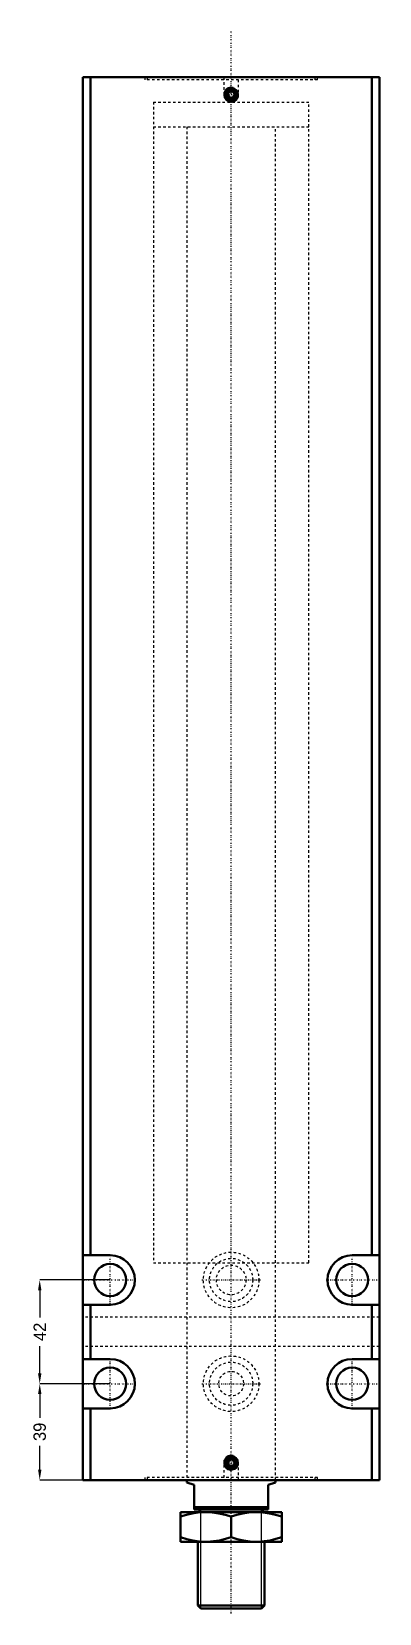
# Model space of a CAD drawing. Header units: millimetres. Extents: x -81 to 60, y -54 to 586.
import ezdxf

# ---------------------------------------------------------------- set-up
doc = ezdxf.new("R2010")
doc.units = ezdxf.units.MM
doc.linetypes.add('Center', pattern=[1.5, 0.45, -0.5, 0.05, -0.5])
doc.linetypes.add('Dashed', pattern=[2, 1, -1])
for name, color, linetype, lineweight in [('2d ConnectionPoints', 7, 'Continuous', 50), ('AM_0', 7, 'Continuous', 50), ('AM_5', 3, 'Continuous', 25), ('AM_7', 7, 'Center', 25), ('AM_9', 6, 'Dashed', 25)]:
    doc.layers.add(name, color=color, linetype=linetype, lineweight=lineweight)
doc.dimstyles.new('ISO-25', dxfattribs={"dimtxt": 2.5, "dimasz": 2.5, "dimexe": 1.25, "dimexo": 0.625, "dimtad": 1, "dimtxsty": 'Standard', "dimcen": 2.5, "dimadec": 0, "dimazin": 0, "dimtfac": 1, "dimtmove": 0, "dimatfit": 3, "dimfxl": 0, "dimarcsym": 0})

# ---------------------------------------------------------------- blocks, each defined once
blk = doc.blocks.new('1_JECX_MF_EXLA_63_460_0_rod__0_in_JECX_MF_160_J_EXLA_63_460_0__4')
at = {"layer": 'AM_0'}
for p, q in [((-18, 0), (-18, -1.03)), ((18, -1.03), (18, 0)), ((-15, -2), (-18, -1.03)), ((-15, -12), (-15, -2)), ((18, -1.03), (15, -2)), ((15, -2), (15, -12)), ((-15, -11), (15, -11)), ((-15, -12), (15, -12)), ((-12.27, -12), (-13.27, -13)), ((13.27, -13), (12.27, -12)), ((-20.5, -25), (-20.5, -13)), ((20.5, -13), (-20.5, -13)), ((0, -23.17), (0, -14.83)), ((20.5, -13), (20.5, -25)), ((20.5, -25), (-20.5, -25)), ((-13.5, -25), (-13.5, -50.77)), ((13.5, -50.77), (13.5, -25)), ((-13.5, -50.77), (13.5, -50.77)), ((-13.5, -50.77), (-12.27, -52)), ((12.27, -52), (13.5, -50.77)), ((-12.27, -52), (12.27, -52))]:
    blk.add_line(p, q, dxfattribs=at)
for points in [[(-10.25, -13), (-10.98, -13.01), (-13.37, -13.18), (-15.75, -13.55), (-18.14, -14.12), (-20.5, -14.83)], [(0, -14.83), (-2.49, -14.08), (-5.02, -13.5), (-7.63, -13.13), (-10.25, -13)], [(10.25, -13), (9.52, -13.01), (7.13, -13.18), (4.75, -13.55), (2.36, -14.12), (0, -14.83)], [(20.5, -14.83), (18.01, -14.08), (15.48, -13.5), (12.87, -13.13), (10.25, -13)], [(-20.5, -23.17), (-18.01, -23.92), (-15.48, -24.5), (-12.87, -24.87), (-10.25, -25)], [(-10.25, -25), (-9.52, -24.99), (-7.13, -24.82), (-4.75, -24.45), (-2.36, -23.88), (0, -23.17)], [(0, -23.17), (2.49, -23.92), (5.02, -24.5), (7.63, -24.87), (10.25, -25)], [(10.25, -25), (10.98, -24.99), (13.37, -24.82), (15.75, -24.45), (18.14, -23.88), (20.5, -23.17)]]:
    blk.add_lwpolyline(points, dxfattribs=at)
at = {"layer": 'AM_5'}
for p, q in [((-12.27, -52), (-12.27, -12)), ((12.27, -52), (12.27, -12))]:
    blk.add_line(p, q, dxfattribs=at)
at = {"layer": 'AM_7'}
blk.add_line((0, -54), (0, 586.5), dxfattribs=at)
at = {"layer": 'AM_9'}
for p, q in [((-31.5, 558), (31.5, 558)), ((-31.5, 558), (-31.5, 548)), ((31.5, 548), (31.5, 558)), ((-31.5, 548), (31.5, 548)), ((-18, 548), (-18, 0)), ((18, 0), (18, 548))]:
    blk.add_line(p, q, dxfattribs=at)
blk = doc.blocks.new('2_JECX_MF_EXLA_63_460_0_body__0_in_JECX_MF_160_J_EXLA_63_460_0__4')
at = {"layer": 'AM_0'}
for p, q in [((60, 568), (-60, 568)), ((-60, 568), (-60, 0)), ((-57, 568), (-57, 91)), ((57, 568), (57, 91)), ((60, 568), (60, 0)), ((-0.72, 562.25), (-1.44, 561)), ((-1.44, 561), (-0.72, 559.75)), ((0.72, 562.25), (-0.72, 562.25)), ((-0.72, 559.75), (0.72, 559.75)), ((1.44, 561), (0.72, 562.25)), ((0.72, 559.75), (1.44, 561)), ((-49, 91), (-60, 91)), ((60, 91), (49, 91)), ((-60, 71), (-49, 71)), ((-57, 71), (-57, 49)), ((49, 71), (60, 71)), ((57, 71), (57, 49)), ((-49, 49), (-60, 49)), ((60, 49), (49, 49)), ((-60, 29), (-49, 29)), ((-57, 29), (-57, 0)), ((49, 29), (60, 29)), ((57, 29), (57, 0)), ((-0.72, 8.25), (-1.44, 7)), ((-1.44, 7), (-0.72, 5.75)), ((0.72, 8.25), (-0.72, 8.25)), ((1.44, 7), (0.72, 8.25)), ((0.72, 5.75), (1.44, 7)), ((60, 0), (-60, 0)), ((-0.72, 5.75), (0.72, 5.75))]:
    blk.add_line(p, q, dxfattribs=at)
for centre, radius in [((0, 561), 2.73), ((0, 561), 2.4), ((0, 561), 1.9), ((-49, 81), 6.5), ((49, 81), 6.5), ((-49, 39), 6.5), ((49, 39), 6.5), ((0, 7), 2.73), ((0, 7), 2.4), ((0, 7), 1.9)]:
    blk.add_circle(centre, radius, dxfattribs=at)
for centre, start, end in [((-49, 81), 270, 90), ((49, 81), 90, 270), ((-49, 39), 270, 90), ((49, 39), 90, 270)]:
    blk.add_arc(centre, 10, start, end, dxfattribs=at)
at = {"layer": 'AM_5'}
for centre in [(0, 561), (0, 7)]:
    blk.add_arc(centre, 3, 75, 15, dxfattribs=at)
at = {"layer": 'AM_7'}
for p, q in [((-3.15, 561), (3.15, 561)), ((-49, 70.5), (-49, 91.5)), ((49, 70.5), (49, 91.5)), ((-59.5, 81), (-38.5, 81)), ((-11.81, 81), (11.81, 81)), ((38.5, 81), (59.5, 81)), ((-49, 28.5), (-49, 49.5)), ((49, 28.5), (49, 49.5)), ((-59.5, 39), (-38.5, 39)), ((-11.81, 39), (11.81, 39)), ((38.5, 39), (59.5, 39)), ((-3.15, 7), (3.15, 7))]:
    blk.add_line(p, q, dxfattribs=at)
at = {"layer": 'AM_9'}
for p, q in [((-35, 568), (-35, 567)), ((35, 567), (-35, 567)), ((-34, 568), (-34, 567)), ((-3, 568), (-3, 560)), ((3, 560), (3, 568)), ((34, 567), (34, 568)), ((35, 567), (35, 568)), ((-31.5, 558), (31.5, 558)), ((-31.5, 558), (-31.5, 88)), ((-3, 560), (3, 560)), ((-3, 560), (0, 558.27)), ((0, 558.27), (3, 560)), ((31.5, 88), (31.5, 558)), ((-31.5, 88), (31.5, 88)), ((-18, 88), (-18, 0)), ((18, 0), (18, 88)), ((60, 66), (-60, 66)), ((60, 54), (-60, 54)), ((0, 9.73), (-3, 8)), ((-3, 8), (-3, 0)), ((-3, 8), (3, 8)), ((3, 8), (0, 9.73)), ((3, 0), (3, 8)), ((35, 1), (-35, 1)), ((-35, 1), (-35, 0)), ((-34, 1), (-34, 0)), ((34, 0), (34, 1)), ((35, 0), (35, 1))]:
    blk.add_line(p, q, dxfattribs=at)
for centre, radius in [((0, 81), 11.25), ((0, 81), 8.75), ((0, 81), 6), ((0, 39), 11.25), ((0, 39), 8.75), ((0, 39), 5)]:
    blk.add_circle(centre, radius, dxfattribs=at)
blk = doc.blocks.new('*D3')
at = {"layer": 'AM_5', "color": 0, "lineweight": -2}
for p, q in [((-49, 81), (-77.5, 81)), ((-77.5, 76.83), (-77.5, 65.75)), ((-77.5, 43.17), (-77.5, 54.25)), ((-49, 39), (-77.5, 39))]:
    blk.add_line(p, q, dxfattribs=at)
at = {"layer": 'AM_5', "color": 0}
for points in [[(-76.81, 76.83), (-78.19, 76.83), (-77.5, 81)], [(-78.19, 43.17), (-76.81, 43.17), (-77.5, 39)]]:
    blk.add_solid(points, dxfattribs=at)
at = {"layer": 'Defpoints', "color": 0}
for p in [(-77.5, 81), (-49, 81), (-49, 39)]:
    blk.add_point(p, dxfattribs=at)
at = {"layer": 'AM_5', "color": 0, "insert": (-77.5, 60), "char_height": 5, "attachment_point": 5, "rotation": 90}
blk.add_mtext('42', dxfattribs=at)
blk = doc.blocks.new('*D4')
at = {"layer": 'AM_5', "color": 0, "lineweight": -2}
for p, q in [((-49, 39), (-77.5, 39)), ((-77.5, 34.83), (-77.5, 25.22)), ((-77.5, 4.17), (-77.5, 13.78)), ((-60, 0), (-77.5, 0))]:
    blk.add_line(p, q, dxfattribs=at)
at = {"layer": 'AM_5', "color": 0}
for points in [[(-76.81, 34.83), (-78.19, 34.83), (-77.5, 39)], [(-78.19, 4.17), (-76.81, 4.17), (-77.5, 0)]]:
    blk.add_solid(points, dxfattribs=at)
at = {"layer": 'Defpoints', "color": 0}
for p in [(-49, 39), (-77.5, 0), (-60, 0)]:
    blk.add_point(p, dxfattribs=at)
at = {"layer": 'AM_5', "color": 0, "insert": (-77.5, 19.5), "char_height": 5, "attachment_point": 5, "rotation": 90}
blk.add_mtext('39', dxfattribs=at)

msp = doc.modelspace()

# ---------------------------------------------------------------- linework, layer by layer
at = {"layer": '2d ConnectionPoints'}
msp.add_point((0, 0), dxfattribs=at)

# ---------------------------------------------------------------- block references
for name in ['1_JECX_MF_EXLA_63_460_0_rod__0_in_JECX_MF_160_J_EXLA_63_460_0__4', '2_JECX_MF_EXLA_63_460_0_body__0_in_JECX_MF_160_J_EXLA_63_460_0__4']:
    msp.add_blockref(name, (0, 0))

# ---------------------------------------------------------------- dimensions: what is measured, and where the dimension line sits
at = {"layer": 'AM_5'}
for base, p2, text, picture, middle in [((-77.5, 81), (-49, 81), '42', '*D3', (-77.5, 60)), ((-77.5, 0), (-60, 0), '39', '*D4', (-77.5, 19.5))]:
    dim = msp.add_linear_dim(base=base, p1=(-49, 39), p2=p2, angle=90, text=text, dimstyle='ISO-25', override={"dimtxt": 5, "dimasz": 4.166667, "dimexe": 0, "dimexo": 0, "dimgap": 1.5}, dxfattribs=at)
    dim.commit()
    dim.dimension.update_dxf_attribs({"geometry": picture, "text_midpoint": middle, "dimtype": 160, "text_rotation": 90})

doc.saveas('drawing.dxf')
